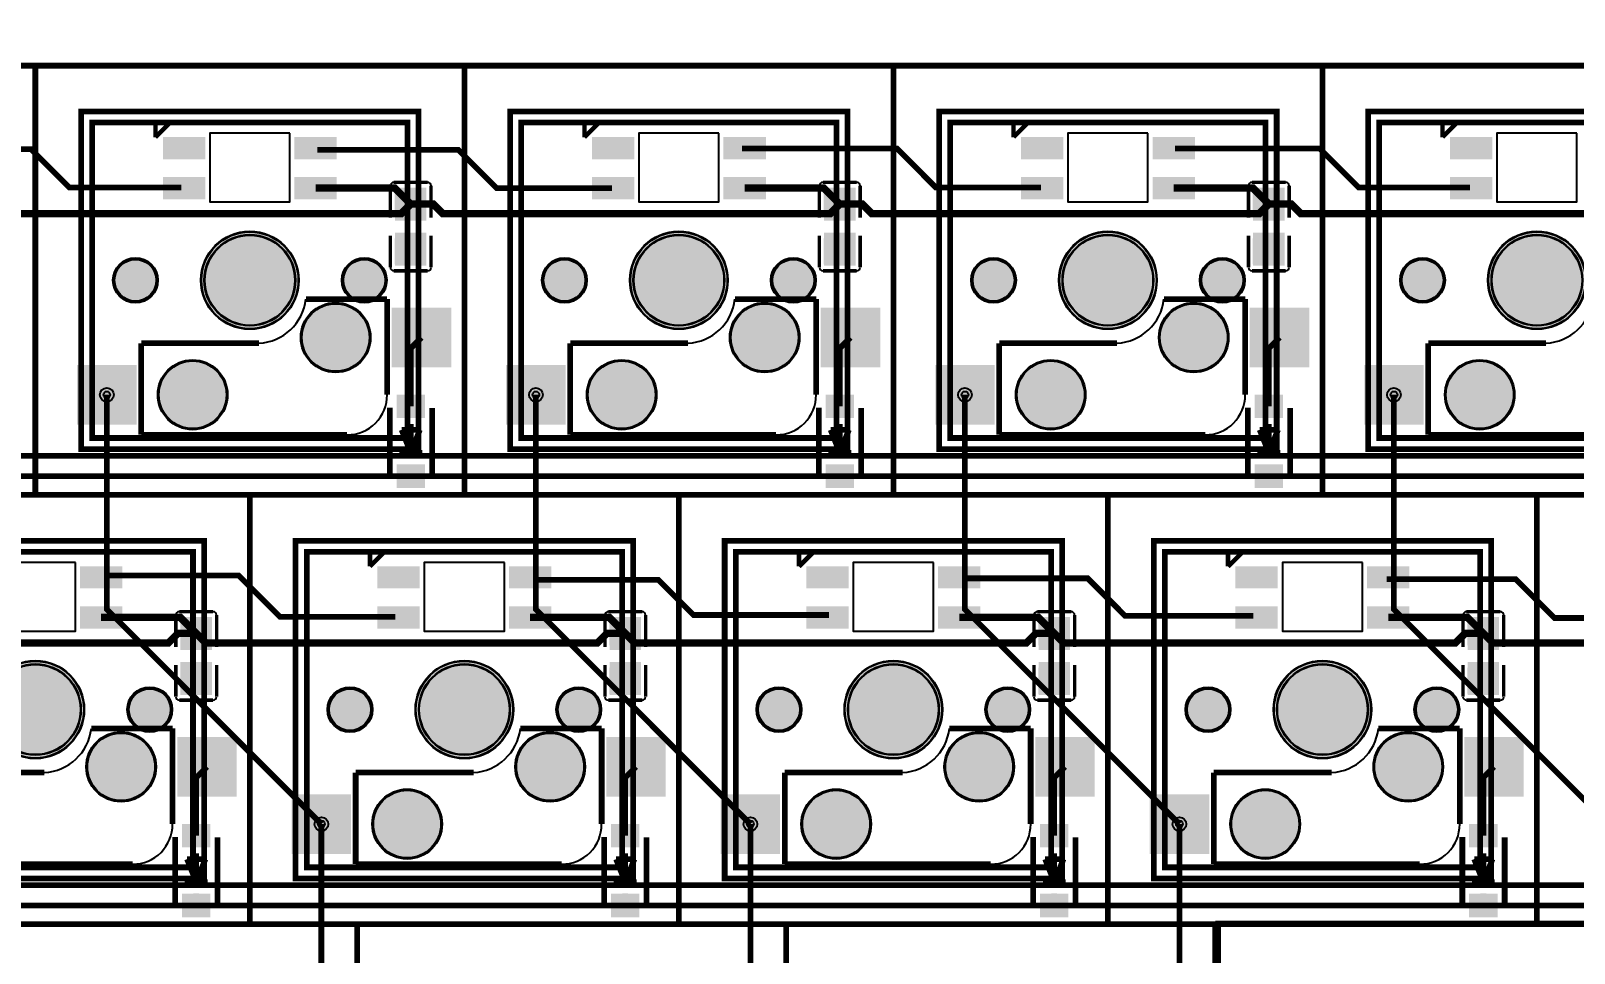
# Model space of a CAD drawing. Header units: millimetres. Extents: x 5 to 310, y -122 to -25.
# Drawn here: x 42.7 to 111.2, y -65.6 to -24.7 of the extents above; entities that cross this region are included whole.
import ezdxf

# ---------------------------------------------------------------- set-up
doc = ezdxf.new("R2010")
doc.units = ezdxf.units.MM
for name, color, linetype, true_color in [('BoardOutLine', 7, 'Continuous', 0xff00ff), ('BottomLayer', 7, 'Continuous', 0x0000ff), ('BottomPasteMaskLayer', 7, 'Continuous', 0x800000), ('BottomSilkLayer', 7, 'Continuous', 0x66cc33), ('BottomSolderMaskLayer', 7, 'Continuous', 0xaa00ff), ('Document', 7, 'Continuous', 0xffffff), ('Hole', 7, 'Continuous', 0x222222), ('Multi-Layer', 7, 'Continuous', 0xc0c0c0), ('TopLayer', 7, 'Continuous', 0xff0000), ('TopSilkLayer', 7, 'Continuous', 0xffcc00), ('TopSolderMaskLayer', 7, 'Continuous', 0x800080)]:
    doc.layers.add(name, color=color, linetype=linetype, true_color=true_color)

msp = doc.modelspace()

# ---------------------------------------------------------------- hatches: boundary and pattern name
at = {"layer": 'BottomLayer'}
for points in [[(48.579, -29.406), (50.357, -29.406), (50.357, -30.295), (48.579, -30.295)], [(54.421, -29.406), (56.199, -29.406), (56.199, -30.295), (54.421, -30.295)], [(67.629, -29.406), (69.407, -29.406), (69.407, -30.295), (67.629, -30.295)], [(73.471, -29.406), (75.249, -29.406), (75.249, -30.295), (73.471, -30.295)], [(86.68, -29.406), (88.458, -29.406), (88.458, -30.295), (86.68, -30.295)], [(92.522, -29.406), (94.3, -29.406), (94.3, -30.295), (92.522, -30.295)], [(105.73, -29.406), (107.508, -29.406), (107.508, -30.295), (105.73, -30.295)], [(48.579, -31.184), (50.357, -31.184), (50.357, -32.073), (48.579, -32.073)], [(54.421, -31.184), (56.199, -31.184), (56.199, -32.073), (54.421, -32.073)], [(67.629, -31.184), (69.407, -31.184), (69.407, -32.073), (67.629, -32.073)], [(73.471, -31.184), (75.249, -31.184), (75.249, -32.073), (73.471, -32.073)], [(86.68, -31.184), (88.458, -31.184), (88.458, -32.073), (86.68, -32.073)], [(92.522, -31.184), (94.3, -31.184), (94.3, -32.073), (92.522, -32.073)], [(105.73, -31.184), (107.508, -31.184), (107.508, -32.073), (105.73, -32.073)], [(60.208, -33.043), (58.858, -33.043), (58.858, -31.633), (60.208, -31.633)], [(79.258, -33.043), (77.908, -33.043), (77.908, -31.633), (79.258, -31.633)], [(98.309, -33.043), (96.959, -33.043), (96.959, -31.633), (98.309, -31.633)], [(60.208, -33.633), (58.858, -33.633), (58.858, -35.043), (60.208, -35.043)], [(79.258, -33.633), (77.908, -33.633), (77.908, -35.043), (79.258, -35.043)], [(98.309, -33.633), (96.959, -33.633), (96.959, -35.043), (98.309, -35.043)], [(58.739, -36.99), (61.279, -36.99), (61.279, -39.53), (58.739, -39.53)], [(77.789, -36.99), (80.329, -36.99), (80.329, -39.53), (77.789, -39.53)], [(96.84, -36.99), (99.38, -36.99), (99.38, -39.53), (96.84, -39.53)], [(44.769, -39.53), (47.309, -39.53), (47.309, -42.07), (44.769, -42.07)], [(63.819, -39.53), (66.359, -39.53), (66.359, -42.07), (63.819, -42.07)], [(82.87, -39.53), (85.41, -39.53), (85.41, -42.07), (82.87, -42.07)], [(101.92, -39.53), (104.46, -39.53), (104.46, -42.07), (101.92, -42.07)], [(60.133, -41.814), (60.133, -40.814), (58.933, -40.814), (58.933, -41.814)], [(79.183, -41.814), (79.183, -40.814), (77.983, -40.814), (77.983, -41.814)], [(98.234, -41.814), (98.234, -40.814), (97.034, -40.814), (97.034, -41.814)], [(60.133, -44.913), (60.133, -43.913), (58.933, -43.913), (58.933, -44.913)], [(79.183, -44.913), (79.183, -43.913), (77.983, -43.913), (77.983, -44.913)], [(98.234, -44.913), (98.234, -43.913), (97.034, -43.913), (97.034, -44.913)], [(44.896, -48.457), (46.674, -48.457), (46.674, -49.346), (44.896, -49.346)], [(58.104, -48.457), (59.882, -48.457), (59.882, -49.346), (58.104, -49.346)], [(63.946, -48.457), (65.724, -48.457), (65.724, -49.346), (63.946, -49.346)], [(77.154, -48.457), (78.932, -48.457), (78.932, -49.346), (77.154, -49.346)], [(82.996, -48.457), (84.774, -48.457), (84.774, -49.346), (82.996, -49.346)], [(96.205, -48.457), (97.983, -48.457), (97.983, -49.346), (96.205, -49.346)], [(102.047, -48.457), (103.825, -48.457), (103.825, -49.346), (102.047, -49.346)], [(44.896, -50.235), (46.674, -50.235), (46.674, -51.124), (44.896, -51.124)], [(50.682, -52.094), (49.332, -52.094), (49.332, -50.684), (50.682, -50.684)], [(58.104, -50.235), (59.882, -50.235), (59.882, -51.124), (58.104, -51.124)], [(63.946, -50.235), (65.724, -50.235), (65.724, -51.124), (63.946, -51.124)], [(69.733, -52.094), (68.383, -52.094), (68.383, -50.684), (69.733, -50.684)], [(77.154, -50.235), (78.932, -50.235), (78.932, -51.124), (77.154, -51.124)], [(82.996, -50.235), (84.774, -50.235), (84.774, -51.124), (82.996, -51.124)], [(88.783, -52.094), (87.433, -52.094), (87.433, -50.684), (88.783, -50.684)], [(96.205, -50.235), (97.983, -50.235), (97.983, -51.124), (96.205, -51.124)], [(102.047, -50.235), (103.825, -50.235), (103.825, -51.124), (102.047, -51.124)], [(107.834, -52.094), (106.484, -52.094), (106.484, -50.684), (107.834, -50.684)], [(50.682, -52.684), (49.332, -52.684), (49.332, -54.094), (50.682, -54.094)], [(69.733, -52.684), (68.383, -52.684), (68.383, -54.094), (69.733, -54.094)], [(88.783, -52.684), (87.433, -52.684), (87.433, -54.094), (88.783, -54.094)], [(107.834, -52.684), (106.484, -52.684), (106.484, -54.094), (107.834, -54.094)], [(49.214, -56.04), (51.754, -56.04), (51.754, -58.58), (49.214, -58.58)], [(68.264, -56.04), (70.804, -56.04), (70.804, -58.58), (68.264, -58.58)], [(87.314, -56.04), (89.854, -56.04), (89.854, -58.58), (87.314, -58.58)], [(106.365, -56.04), (108.905, -56.04), (108.905, -58.58), (106.365, -58.58)], [(54.294, -58.58), (56.834, -58.58), (56.834, -61.12), (54.294, -61.12)], [(73.344, -58.58), (75.884, -58.58), (75.884, -61.12), (73.344, -61.12)], [(92.395, -58.58), (94.935, -58.58), (94.935, -61.12), (92.395, -61.12)], [(50.607, -60.864), (50.607, -59.864), (49.407, -59.864), (49.407, -60.864)], [(69.658, -60.864), (69.658, -59.864), (68.458, -59.864), (68.458, -60.864)], [(88.708, -60.864), (88.708, -59.864), (87.508, -59.864), (87.508, -60.864)], [(107.759, -60.864), (107.759, -59.864), (106.559, -59.864), (106.559, -60.864)], [(50.607, -63.964), (50.607, -62.964), (49.407, -62.964), (49.407, -63.964)], [(69.658, -63.964), (69.658, -62.964), (68.458, -62.964), (68.458, -63.964)], [(88.708, -63.964), (88.708, -62.964), (87.508, -62.964), (87.508, -63.964)], [(107.759, -63.964), (107.759, -62.964), (106.559, -62.964), (106.559, -63.964)]]:
    msp.add_hatch(color=256, dxfattribs=at).paths.add_polyline_path(points)
at = {"layer": 'BottomPasteMaskLayer'}
for points in [[(48.579, -29.406), (50.357, -29.406), (50.357, -30.295), (48.579, -30.295)], [(54.421, -29.406), (56.199, -29.406), (56.199, -30.295), (54.421, -30.295)], [(67.629, -29.406), (69.407, -29.406), (69.407, -30.295), (67.629, -30.295)], [(73.471, -29.406), (75.249, -29.406), (75.249, -30.295), (73.471, -30.295)], [(86.68, -29.406), (88.458, -29.406), (88.458, -30.295), (86.68, -30.295)], [(92.522, -29.406), (94.3, -29.406), (94.3, -30.295), (92.522, -30.295)], [(105.73, -29.406), (107.508, -29.406), (107.508, -30.295), (105.73, -30.295)], [(48.579, -31.184), (50.357, -31.184), (50.357, -32.073), (48.579, -32.073)], [(54.421, -31.184), (56.199, -31.184), (56.199, -32.073), (54.421, -32.073)], [(67.629, -31.184), (69.407, -31.184), (69.407, -32.073), (67.629, -32.073)], [(73.471, -31.184), (75.249, -31.184), (75.249, -32.073), (73.471, -32.073)], [(86.68, -31.184), (88.458, -31.184), (88.458, -32.073), (86.68, -32.073)], [(92.522, -31.184), (94.3, -31.184), (94.3, -32.073), (92.522, -32.073)], [(105.73, -31.184), (107.508, -31.184), (107.508, -32.073), (105.73, -32.073)], [(60.153, -31.663), (58.873, -31.663), (58.823, -31.713), (58.823, -32.863), (58.873, -32.913), (59.283, -32.918), (59.283, -32.468), (59.733, -32.468), (59.733, -32.908), (60.153, -32.913), (60.203, -32.863), (60.203, -31.713)], [(79.203, -31.663), (77.923, -31.663), (77.873, -31.713), (77.873, -32.863), (77.923, -32.913), (78.333, -32.918), (78.333, -32.468), (78.783, -32.468), (78.783, -32.908), (79.203, -32.913), (79.253, -32.863), (79.253, -31.713)], [(98.253, -31.663), (96.974, -31.663), (96.923, -31.713), (96.923, -32.863), (96.974, -32.913), (97.384, -32.918), (97.384, -32.468), (97.834, -32.468), (97.834, -32.908), (98.253, -32.913), (98.304, -32.863), (98.304, -31.713)], [(60.153, -33.813), (59.733, -33.813), (59.733, -34.258), (59.283, -34.258), (59.283, -33.818), (58.873, -33.813), (58.823, -33.863), (58.823, -35.013), (58.873, -35.063), (60.153, -35.063), (60.203, -35.013), (60.203, -33.863)], [(79.203, -33.813), (78.783, -33.813), (78.783, -34.258), (78.333, -34.258), (78.333, -33.818), (77.923, -33.813), (77.873, -33.863), (77.873, -35.013), (77.923, -35.063), (79.203, -35.063), (79.253, -35.013), (79.253, -33.863)], [(98.253, -33.813), (97.834, -33.813), (97.834, -34.258), (97.384, -34.258), (97.384, -33.818), (96.974, -33.813), (96.923, -33.863), (96.923, -35.013), (96.974, -35.063), (98.253, -35.063), (98.304, -35.013), (98.304, -33.863)], [(58.739, -36.99), (61.279, -36.99), (61.279, -39.53), (58.739, -39.53)], [(77.789, -36.99), (80.329, -36.99), (80.329, -39.53), (77.789, -39.53)], [(96.84, -36.99), (99.38, -36.99), (99.38, -39.53), (96.84, -39.53)], [(44.769, -39.53), (47.309, -39.53), (47.309, -42.07), (44.769, -42.07)], [(63.819, -39.53), (66.359, -39.53), (66.359, -42.07), (63.819, -42.07)], [(82.87, -39.53), (85.41, -39.53), (85.41, -42.07), (82.87, -42.07)], [(101.92, -39.53), (104.46, -39.53), (104.46, -42.07), (101.92, -42.07)], [(60.133, -41.814), (60.133, -40.814), (58.933, -40.814), (58.933, -41.814)], [(79.183, -41.814), (79.183, -40.814), (77.983, -40.814), (77.983, -41.814)], [(98.234, -41.814), (98.234, -40.814), (97.034, -40.814), (97.034, -41.814)], [(60.133, -44.913), (60.133, -43.913), (58.933, -43.913), (58.933, -44.913)], [(79.183, -44.913), (79.183, -43.913), (77.983, -43.913), (77.983, -44.913)], [(98.234, -44.913), (98.234, -43.913), (97.034, -43.913), (97.034, -44.913)], [(44.896, -48.457), (46.674, -48.457), (46.674, -49.346), (44.896, -49.346)], [(58.104, -48.457), (59.882, -48.457), (59.882, -49.346), (58.104, -49.346)], [(63.946, -48.457), (65.724, -48.457), (65.724, -49.346), (63.946, -49.346)], [(77.154, -48.457), (78.932, -48.457), (78.932, -49.346), (77.154, -49.346)], [(82.996, -48.457), (84.774, -48.457), (84.774, -49.346), (82.996, -49.346)], [(96.205, -48.457), (97.983, -48.457), (97.983, -49.346), (96.205, -49.346)], [(102.047, -48.457), (103.825, -48.457), (103.825, -49.346), (102.047, -49.346)], [(44.896, -50.235), (46.674, -50.235), (46.674, -51.124), (44.896, -51.124)], [(58.104, -50.235), (59.882, -50.235), (59.882, -51.124), (58.104, -51.124)], [(63.946, -50.235), (65.724, -50.235), (65.724, -51.124), (63.946, -51.124)], [(77.154, -50.235), (78.932, -50.235), (78.932, -51.124), (77.154, -51.124)], [(82.996, -50.235), (84.774, -50.235), (84.774, -51.124), (82.996, -51.124)], [(96.205, -50.235), (97.983, -50.235), (97.983, -51.124), (96.205, -51.124)], [(102.047, -50.235), (103.825, -50.235), (103.825, -51.124), (102.047, -51.124)], [(50.627, -50.714), (49.347, -50.714), (49.297, -50.764), (49.297, -51.914), (49.347, -51.964), (49.757, -51.969), (49.757, -51.519), (50.207, -51.519), (50.207, -51.959), (50.627, -51.964), (50.677, -51.914), (50.677, -50.764)], [(69.678, -50.714), (68.398, -50.714), (68.348, -50.764), (68.348, -51.914), (68.398, -51.964), (68.808, -51.969), (68.808, -51.519), (69.258, -51.519), (69.258, -51.959), (69.678, -51.964), (69.728, -51.914), (69.728, -50.764)], [(88.728, -50.714), (87.448, -50.714), (87.398, -50.764), (87.398, -51.914), (87.448, -51.964), (87.858, -51.969), (87.858, -51.519), (88.308, -51.519), (88.308, -51.959), (88.728, -51.964), (88.778, -51.914), (88.778, -50.764)], [(107.779, -50.714), (106.499, -50.714), (106.449, -50.764), (106.449, -51.914), (106.499, -51.964), (106.909, -51.969), (106.909, -51.519), (107.359, -51.519), (107.359, -51.959), (107.779, -51.964), (107.829, -51.914), (107.829, -50.764)], [(50.627, -52.864), (50.207, -52.864), (50.207, -53.309), (49.757, -53.309), (49.757, -52.869), (49.347, -52.864), (49.297, -52.914), (49.297, -54.064), (49.347, -54.114), (50.627, -54.114), (50.677, -54.064), (50.677, -52.914)], [(69.678, -52.864), (69.258, -52.864), (69.258, -53.309), (68.808, -53.309), (68.808, -52.869), (68.398, -52.864), (68.348, -52.914), (68.348, -54.064), (68.398, -54.114), (69.678, -54.114), (69.728, -54.064), (69.728, -52.914)], [(88.728, -52.864), (88.308, -52.864), (88.308, -53.309), (87.858, -53.309), (87.858, -52.869), (87.448, -52.864), (87.398, -52.914), (87.398, -54.064), (87.448, -54.114), (88.728, -54.114), (88.778, -54.064), (88.778, -52.914)], [(107.779, -52.864), (107.359, -52.864), (107.359, -53.309), (106.909, -53.309), (106.909, -52.869), (106.499, -52.864), (106.449, -52.914), (106.449, -54.064), (106.499, -54.114), (107.779, -54.114), (107.829, -54.064), (107.829, -52.914)], [(49.214, -56.04), (51.754, -56.04), (51.754, -58.58), (49.214, -58.58)], [(68.264, -56.04), (70.804, -56.04), (70.804, -58.58), (68.264, -58.58)], [(87.314, -56.04), (89.854, -56.04), (89.854, -58.58), (87.314, -58.58)], [(106.365, -56.04), (108.905, -56.04), (108.905, -58.58), (106.365, -58.58)], [(54.294, -58.58), (56.834, -58.58), (56.834, -61.12), (54.294, -61.12)], [(73.344, -58.58), (75.884, -58.58), (75.884, -61.12), (73.344, -61.12)], [(92.395, -58.58), (94.935, -58.58), (94.935, -61.12), (92.395, -61.12)], [(50.607, -60.864), (50.607, -59.864), (49.407, -59.864), (49.407, -60.864)], [(69.658, -60.864), (69.658, -59.864), (68.458, -59.864), (68.458, -60.864)], [(88.708, -60.864), (88.708, -59.864), (87.508, -59.864), (87.508, -60.864)], [(107.759, -60.864), (107.759, -59.864), (106.559, -59.864), (106.559, -60.864)], [(50.607, -63.964), (50.607, -62.964), (49.407, -62.964), (49.407, -63.964)], [(69.658, -63.964), (69.658, -62.964), (68.458, -62.964), (68.458, -63.964)], [(88.708, -63.964), (88.708, -62.964), (87.508, -62.964), (87.508, -63.964)], [(107.759, -63.964), (107.759, -62.964), (106.559, -62.964), (106.559, -63.964)]]:
    msp.add_hatch(color=256, dxfattribs=at).paths.add_polyline_path(points)
at = {"layer": 'BottomSolderMaskLayer'}
for points in [[(48.528, -29.355), (50.408, -29.355), (50.408, -30.346), (48.528, -30.346)], [(54.37, -29.355), (56.25, -29.355), (56.25, -30.346), (54.37, -30.346)], [(67.578, -29.355), (69.458, -29.355), (69.458, -30.346), (67.578, -30.346)], [(73.42, -29.355), (75.3, -29.355), (75.3, -30.346), (73.42, -30.346)], [(86.629, -29.355), (88.508, -29.355), (88.508, -30.346), (86.629, -30.346)], [(92.471, -29.355), (94.35, -29.355), (94.35, -30.346), (92.471, -30.346)], [(105.679, -29.355), (107.559, -29.355), (107.559, -30.346), (105.679, -30.346)], [(48.528, -31.133), (50.408, -31.133), (50.408, -32.124), (48.528, -32.124)], [(54.37, -31.133), (56.25, -31.133), (56.25, -32.124), (54.37, -32.124)], [(67.578, -31.133), (69.458, -31.133), (69.458, -32.124), (67.578, -32.124)], [(73.42, -31.133), (75.3, -31.133), (75.3, -32.124), (73.42, -32.124)], [(86.629, -31.133), (88.508, -31.133), (88.508, -32.124), (86.629, -32.124)], [(92.471, -31.133), (94.35, -31.133), (94.35, -32.124), (92.471, -32.124)], [(105.679, -31.133), (107.559, -31.133), (107.559, -32.124), (105.679, -32.124)], [(60.232, -33.07), (58.833, -33.07), (58.833, -31.607), (60.232, -31.607)], [(79.282, -33.07), (77.884, -33.07), (77.884, -31.607), (79.282, -31.607)], [(98.333, -33.07), (96.934, -33.07), (96.934, -31.607), (98.333, -31.607)], [(50.213, -35.72, 1), (54.564, -35.72, 1)], [(69.264, -35.72, 1), (73.615, -35.72, 1)], [(88.314, -35.72, 1), (92.665, -35.72, 1)], [(107.365, -35.72, 1), (111.715, -35.72, 1)], [(60.232, -33.607), (58.833, -33.607), (58.833, -35.07), (60.232, -35.07)], [(79.282, -33.607), (77.884, -33.607), (77.884, -35.07), (79.282, -35.07)], [(98.333, -33.607), (96.934, -33.607), (96.934, -35.07), (98.333, -35.07)], [(46.308, -35.72, 1), (48.309, -35.72, 1)], [(56.468, -35.72, 1), (58.469, -35.72, 1)], [(65.359, -35.72, 1), (67.36, -35.72, 1)], [(75.519, -35.72, 1), (77.52, -35.72, 1)], [(84.409, -35.72, 1), (86.41, -35.72, 1)], [(94.569, -35.72, 1), (96.57, -35.72, 1)], [(103.46, -35.72, 1), (105.46, -35.72, 1)], [(54.648, -38.26, 1), (57.749, -38.26, 1)], [(58.688, -36.939), (61.33, -36.939), (61.33, -39.58), (58.688, -39.58)], [(73.699, -38.26, 1), (76.8, -38.26, 1)], [(77.738, -36.939), (80.38, -36.939), (80.38, -39.58), (77.738, -39.58)], [(92.749, -38.26, 1), (95.85, -38.26, 1)], [(96.789, -36.939), (99.43, -36.939), (99.43, -39.58), (96.789, -39.58)], [(44.718, -39.479), (47.36, -39.479), (47.36, -42.12), (44.718, -42.12)], [(48.298, -40.8, 1), (51.399, -40.8, 1)], [(63.768, -39.479), (66.41, -39.479), (66.41, -42.12), (63.768, -42.12)], [(67.349, -40.8, 1), (70.45, -40.8, 1)], [(82.819, -39.479), (85.46, -39.479), (85.46, -42.12), (82.819, -42.12)], [(86.399, -40.8, 1), (89.5, -40.8, 1)], [(101.869, -39.479), (104.511, -39.479), (104.511, -42.12), (101.869, -42.12)], [(105.45, -40.8, 1), (108.55, -40.8, 1)], [(60.163, -41.835), (60.163, -40.792), (58.902, -40.792), (58.902, -41.835)], [(79.214, -41.835), (79.214, -40.792), (77.953, -40.792), (77.953, -41.835)], [(98.264, -41.835), (98.264, -40.792), (97.003, -40.792), (97.003, -41.835)], [(60.163, -44.935), (60.163, -43.892), (58.902, -43.892), (58.902, -44.935)], [(79.214, -44.935), (79.214, -43.892), (77.953, -43.892), (77.953, -44.935)], [(98.264, -44.935), (98.264, -43.892), (97.003, -43.892), (97.003, -44.935)], [(44.845, -48.406), (46.724, -48.406), (46.724, -49.396), (44.845, -49.396)], [(58.053, -48.406), (59.933, -48.406), (59.933, -49.396), (58.053, -49.396)], [(63.895, -48.406), (65.775, -48.406), (65.775, -49.396), (63.895, -49.396)], [(77.104, -48.406), (78.983, -48.406), (78.983, -49.396), (77.104, -49.396)], [(82.946, -48.406), (84.825, -48.406), (84.825, -49.396), (82.946, -49.396)], [(96.154, -48.406), (98.034, -48.406), (98.034, -49.396), (96.154, -49.396)], [(101.996, -48.406), (103.876, -48.406), (103.876, -49.396), (101.996, -49.396)], [(44.845, -50.184), (46.724, -50.184), (46.724, -51.174), (44.845, -51.174)], [(50.707, -52.12), (49.308, -52.12), (49.308, -50.657), (50.707, -50.657)], [(58.053, -50.184), (59.933, -50.184), (59.933, -51.174), (58.053, -51.174)], [(63.895, -50.184), (65.775, -50.184), (65.775, -51.174), (63.895, -51.174)], [(69.757, -52.12), (68.359, -52.12), (68.359, -50.657), (69.757, -50.657)], [(77.104, -50.184), (78.983, -50.184), (78.983, -51.174), (77.104, -51.174)], [(82.946, -50.184), (84.825, -50.184), (84.825, -51.174), (82.946, -51.174)], [(88.808, -52.12), (87.409, -52.12), (87.409, -50.657), (88.808, -50.657)], [(96.154, -50.184), (98.034, -50.184), (98.034, -51.174), (96.154, -51.174)], [(101.996, -50.184), (103.876, -50.184), (103.876, -51.174), (101.996, -51.174)], [(107.858, -52.12), (106.459, -52.12), (106.459, -50.657), (107.858, -50.657)], [(40.688, -54.77, 1), (45.039, -54.77, 1)], [(50.707, -52.657), (49.308, -52.657), (49.308, -54.12), (50.707, -54.12)], [(59.738, -54.77, 1), (64.089, -54.77, 1)], [(69.757, -52.657), (68.359, -52.657), (68.359, -54.12), (69.757, -54.12)], [(78.789, -54.77, 1), (83.14, -54.77, 1)], [(88.808, -52.657), (87.409, -52.657), (87.409, -54.12), (88.808, -54.12)], [(97.839, -54.77, 1), (102.19, -54.77, 1)], [(107.858, -52.657), (106.459, -52.657), (106.459, -54.12), (107.858, -54.12)], [(46.943, -54.77, 1), (48.944, -54.77, 1)], [(55.833, -54.77, 1), (57.834, -54.77, 1)], [(65.993, -54.77, 1), (67.994, -54.77, 1)], [(74.884, -54.77, 1), (76.885, -54.77, 1)], [(85.044, -54.77, 1), (87.045, -54.77, 1)], [(93.934, -54.77, 1), (95.935, -54.77, 1)], [(104.094, -54.77, 1), (106.095, -54.77, 1)], [(45.123, -57.31, 1), (48.224, -57.31, 1)], [(49.163, -55.989), (51.804, -55.989), (51.804, -58.631), (49.163, -58.631)], [(64.173, -57.31, 1), (67.274, -57.31, 1)], [(68.213, -55.989), (70.855, -55.989), (70.855, -58.631), (68.213, -58.631)], [(83.224, -57.31, 1), (86.325, -57.31, 1)], [(87.264, -55.989), (89.905, -55.989), (89.905, -58.631), (87.264, -58.631)], [(102.274, -57.31, 1), (105.375, -57.31, 1)], [(106.314, -55.989), (108.956, -55.989), (108.956, -58.631), (106.314, -58.631)], [(54.243, -58.529), (56.885, -58.529), (56.885, -61.171), (54.243, -61.171)], [(57.823, -59.85, 1), (60.924, -59.85, 1)], [(73.294, -58.529), (75.935, -58.529), (75.935, -61.171), (73.294, -61.171)], [(76.874, -59.85, 1), (79.975, -59.85, 1)], [(92.344, -58.529), (94.986, -58.529), (94.986, -61.171), (92.344, -61.171)], [(95.924, -59.85, 1), (99.025, -59.85, 1)], [(50.638, -60.885), (50.638, -59.843), (49.377, -59.843), (49.377, -60.885)], [(69.688, -60.885), (69.688, -59.843), (68.427, -59.843), (68.427, -60.885)], [(88.739, -60.885), (88.739, -59.843), (87.478, -59.843), (87.478, -60.885)], [(107.789, -60.885), (107.789, -59.843), (106.528, -59.843), (106.528, -60.885)], [(50.638, -63.985), (50.638, -62.943), (49.377, -62.943), (49.377, -63.985)], [(69.688, -63.985), (69.688, -62.943), (68.427, -62.943), (68.427, -63.985)], [(88.739, -63.985), (88.739, -62.943), (87.478, -62.943), (87.478, -63.985)], [(107.789, -63.985), (107.789, -62.943), (106.528, -62.943), (106.528, -63.985)]]:
    msp.add_hatch(color=256, dxfattribs=at).paths.add_polyline_path(points)
at = {"layer": 'Document'}
for points in [[(59.66, -41.72), (59.66, -40.831), (59.406, -40.831), (59.406, -41.72)], [(78.71, -41.72), (78.71, -40.831), (78.456, -40.831), (78.456, -41.72)], [(97.761, -41.72), (97.761, -40.831), (97.507, -40.831), (97.507, -41.72)], [(59.096, -41.392), (59.985, -41.392), (59.985, -41.138), (59.096, -41.138)], [(78.147, -41.392), (79.036, -41.392), (79.036, -41.138), (78.147, -41.138)], [(97.197, -41.392), (98.086, -41.392), (98.086, -41.138), (97.197, -41.138)], [(59.66, -44.769), (59.66, -43.88), (59.406, -43.88), (59.406, -44.769)], [(78.71, -44.769), (78.71, -43.88), (78.456, -43.88), (78.456, -44.769)], [(97.761, -44.769), (97.761, -43.88), (97.507, -43.88), (97.507, -44.769)], [(49.571, -60.443), (50.46, -60.443), (50.46, -60.189), (49.571, -60.189)], [(50.134, -60.771), (50.134, -59.882), (49.88, -59.882), (49.88, -60.771)], [(68.621, -60.443), (69.51, -60.443), (69.51, -60.189), (68.621, -60.189)], [(69.185, -60.771), (69.185, -59.882), (68.931, -59.882), (68.931, -60.771)], [(87.672, -60.443), (88.561, -60.443), (88.561, -60.189), (87.672, -60.189)], [(88.235, -60.771), (88.235, -59.882), (87.981, -59.882), (87.981, -60.771)], [(106.722, -60.443), (107.611, -60.443), (107.611, -60.189), (106.722, -60.189)], [(107.286, -60.771), (107.286, -59.882), (107.032, -59.882), (107.032, -60.771)], [(50.134, -63.819), (50.134, -62.93), (49.88, -62.93), (49.88, -63.819)], [(69.185, -63.819), (69.185, -62.93), (68.931, -62.93), (68.931, -63.819)], [(88.235, -63.819), (88.235, -62.93), (87.981, -62.93), (87.981, -63.819)], [(107.286, -63.819), (107.286, -62.93), (107.032, -62.93), (107.032, -63.819)]]:
    msp.add_hatch(color=256, dxfattribs=at).paths.add_polyline_path(points)
at = {"layer": 'Multi-Layer'}
for points in [[(50.239, -35.72, 1), (54.539, -35.72, 1)], [(69.289, -35.72, 1), (73.589, -35.72, 1)], [(88.34, -35.72, 1), (92.64, -35.72, 1)], [(107.39, -35.72, 1), (111.69, -35.72, 1)], [(46.334, -35.72, 1), (48.284, -35.72, 1)], [(56.494, -35.72, 1), (58.444, -35.72, 1)], [(65.384, -35.72, 1), (67.334, -35.72, 1)], [(75.544, -35.72, 1), (77.494, -35.72, 1)], [(84.435, -35.72, 1), (86.385, -35.72, 1)], [(94.595, -35.72, 1), (96.545, -35.72, 1)], [(103.485, -35.72, 1), (105.435, -35.72, 1)], [(54.674, -38.26, 1), (57.724, -38.26, 1)], [(73.724, -38.26, 1), (76.774, -38.26, 1)], [(92.775, -38.26, 1), (95.825, -38.26, 1)], [(48.324, -40.8, 1), (51.374, -40.8, 1)], [(67.374, -40.8, 1), (70.424, -40.8, 1)], [(86.425, -40.8, 1), (89.475, -40.8, 1)], [(105.475, -40.8, 1), (108.525, -40.8, 1)], [(40.714, -54.77, 1), (45.014, -54.77, 1)], [(59.764, -54.77, 1), (64.064, -54.77, 1)], [(78.814, -54.77, 1), (83.114, -54.77, 1)], [(97.865, -54.77, 1), (102.165, -54.77, 1)], [(46.969, -54.77, 1), (48.919, -54.77, 1)], [(55.859, -54.77, 1), (57.809, -54.77, 1)], [(66.019, -54.77, 1), (67.969, -54.77, 1)], [(74.909, -54.77, 1), (76.859, -54.77, 1)], [(85.069, -54.77, 1), (87.019, -54.77, 1)], [(93.96, -54.77, 1), (95.91, -54.77, 1)], [(104.12, -54.77, 1), (106.07, -54.77, 1)], [(45.149, -57.31, 1), (48.199, -57.31, 1)], [(64.199, -57.31, 1), (67.249, -57.31, 1)], [(83.249, -57.31, 1), (86.299, -57.31, 1)], [(102.3, -57.31, 1), (105.35, -57.31, 1)], [(57.849, -59.85, 1), (60.899, -59.85, 1)], [(76.899, -59.85, 1), (79.949, -59.85, 1)], [(95.95, -59.85, 1), (99, -59.85, 1)]]:
    msp.add_hatch(color=256, dxfattribs=at).paths.add_polyline_path(points)
at = {"layer": 'TopSolderMaskLayer'}
for points in [[(50.213, -35.72, 1), (54.564, -35.72, 1)], [(69.264, -35.72, 1), (73.615, -35.72, 1)], [(88.314, -35.72, 1), (92.665, -35.72, 1)], [(107.365, -35.72, 1), (111.715, -35.72, 1)], [(46.308, -35.72, 1), (48.309, -35.72, 1)], [(56.468, -35.72, 1), (58.469, -35.72, 1)], [(65.359, -35.72, 1), (67.36, -35.72, 1)], [(75.519, -35.72, 1), (77.52, -35.72, 1)], [(84.409, -35.72, 1), (86.41, -35.72, 1)], [(94.569, -35.72, 1), (96.57, -35.72, 1)], [(103.46, -35.72, 1), (105.46, -35.72, 1)], [(54.648, -38.26, 1), (57.749, -38.26, 1)], [(73.699, -38.26, 1), (76.8, -38.26, 1)], [(92.749, -38.26, 1), (95.85, -38.26, 1)], [(48.298, -40.8, 1), (51.399, -40.8, 1)], [(67.349, -40.8, 1), (70.45, -40.8, 1)], [(86.399, -40.8, 1), (89.5, -40.8, 1)], [(105.45, -40.8, 1), (108.55, -40.8, 1)], [(40.688, -54.77, 1), (45.039, -54.77, 1)], [(59.738, -54.77, 1), (64.089, -54.77, 1)], [(78.789, -54.77, 1), (83.14, -54.77, 1)], [(97.839, -54.77, 1), (102.19, -54.77, 1)], [(46.943, -54.77, 1), (48.944, -54.77, 1)], [(55.833, -54.77, 1), (57.834, -54.77, 1)], [(65.993, -54.77, 1), (67.994, -54.77, 1)], [(74.884, -54.77, 1), (76.885, -54.77, 1)], [(85.044, -54.77, 1), (87.045, -54.77, 1)], [(93.934, -54.77, 1), (95.935, -54.77, 1)], [(104.094, -54.77, 1), (106.095, -54.77, 1)], [(45.123, -57.31, 1), (48.224, -57.31, 1)], [(64.173, -57.31, 1), (67.274, -57.31, 1)], [(83.224, -57.31, 1), (86.325, -57.31, 1)], [(102.274, -57.31, 1), (105.375, -57.31, 1)], [(57.823, -59.85, 1), (60.924, -59.85, 1)], [(76.874, -59.85, 1), (79.975, -59.85, 1)], [(95.924, -59.85, 1), (99.025, -59.85, 1)]]:
    msp.add_hatch(color=256, dxfattribs=at).paths.add_polyline_path(points)

# ---------------------------------------------------------------- linework, layer by layer
at = {"layer": 'BoardOutLine', "const_width": 0.254}
msp.add_lwpolyline([(4.766, -26.196), (309.566, -26.196), (309.566, -121.445), (4.766, -121.445), (4.766, -26.196)], close=True, dxfattribs=at)
at = {"layer": 'BottomLayer'}
for points, const_width in [([(49.347, -31.603), (44.369, -31.603), (42.667, -29.901), (36.393, -29.901)], 0.254), ([(68.473, -31.628), (63.343, -31.628), (61.641, -29.926), (55.392, -29.926)], 0.254), ([(87.523, -31.603), (82.85, -31.603), (81.123, -29.876), (74.239, -29.876)], 0.254), ([(106.574, -31.603), (101.621, -31.603), (99.893, -29.876), (93.467, -29.876)], 0.254), ([(59.533, -32.338), (58.823, -31.629), (55.31, -31.629)], 0.33), ([(78.583, -32.338), (77.873, -31.629), (74.36, -31.629)], 0.33), ([(97.634, -32.338), (96.924, -31.629), (93.411, -31.629)], 0.33), ([(59.533, -32.338), (59.105, -32.766), (41.91, -32.766), (41.482, -32.338), (40.482, -32.338)], 0.33), ([(78.583, -32.338), (78.155, -32.766), (60.96, -32.766), (60.532, -32.338), (59.533, -32.338)], 0.33), ([(97.634, -32.338), (97.206, -32.766), (80.01, -32.766), (79.582, -32.338), (78.583, -32.338)], 0.33), ([(116.684, -32.338), (116.256, -32.766), (99.06, -32.766), (98.632, -32.338), (97.634, -32.338)], 0.33), ([(60.009, -38.26), (59.533, -38.736), (59.533, -41.314)], 0.254), ([(79.059, -38.26), (78.583, -38.736), (78.583, -41.314)], 0.254), ([(98.11, -38.26), (97.633, -38.736), (97.633, -41.314)], 0.254), ([(280.696, -43.51), (14.681, -43.51)], 0.254), ([(21.432, -44.414), (307.188, -44.414)], 0.254), ([(58.847, -50.648), (53.719, -50.648), (51.885, -48.814), (45.959, -48.814)], 0.254), ([(78.11, -50.572), (72.083, -50.572), (70.523, -49.014), (65.072, -49.014)], 0.254), ([(96.939, -50.605), (91.25, -50.607), (89.591, -48.946), (84.138, -48.946)], 0.254), ([(116.142, -50.706), (110.318, -50.706), (108.59, -48.979), (102.868, -48.979)], 0.254), ([(50.007, -51.389), (49.298, -50.679), (45.785, -50.679)], 0.33), ([(69.058, -51.389), (68.348, -50.679), (64.835, -50.679)], 0.33), ([(88.108, -51.389), (87.398, -50.679), (83.885, -50.679)], 0.33), ([(107.159, -51.389), (106.449, -50.679), (102.936, -50.679)], 0.33), ([(26.194, -51.389), (26.622, -51.816), (48.768, -51.816), (49.195, -51.389), (50.007, -51.389)], 0.33), ([(50.007, -51.389), (50.435, -51.816), (67.818, -51.816), (68.245, -51.389), (69.058, -51.389)], 0.33), ([(69.058, -51.389), (69.485, -51.816), (86.868, -51.816), (87.295, -51.389), (88.108, -51.389)], 0.33), ([(88.108, -51.389), (88.536, -51.816), (105.918, -51.816), (106.346, -51.389), (107.159, -51.389)], 0.33), ([(107.159, -51.389), (107.586, -51.816), (124.968, -51.816), (125.396, -51.389), (126.209, -51.389)], 0.33), ([(50.484, -57.31), (50.007, -57.786), (50.007, -60.364)], 0.254), ([(69.534, -57.31), (69.058, -57.786), (69.058, -60.364)], 0.254), ([(88.584, -57.31), (88.108, -57.786), (88.108, -60.364)], 0.254), ([(107.635, -57.31), (107.159, -57.786), (107.159, -60.364)], 0.254), ([(280.696, -62.561), (17.628, -62.561)], 0.254), ([(307.188, -63.464), (26.194, -63.464)], 0.254)]:
    msp.add_lwpolyline(points, dxfattribs=dict(at, const_width=const_width))
at = {"layer": 'BottomSilkLayer'}
for points, const_width in [([(48.198, -29.37), (48.833, -28.735)], 0.2), ([(48.198, -28.735), (48.833, -28.735)], 0.2), ([(48.198, -29.37), (48.198, -28.735)], 0.2), ([(67.248, -29.37), (67.883, -28.735)], 0.2), ([(67.248, -28.735), (67.883, -28.735)], 0.2), ([(67.248, -29.37), (67.248, -28.735)], 0.2), ([(86.299, -29.37), (86.934, -28.735)], 0.2), ([(86.299, -28.735), (86.934, -28.735)], 0.2), ([(86.299, -29.37), (86.299, -28.735)], 0.2), ([(105.349, -29.37), (105.984, -28.735)], 0.2), ([(105.349, -28.735), (105.984, -28.735)], 0.2), ([(105.349, -29.37), (105.349, -28.735)], 0.2), ([(58.629, -31.527), (58.629, -32.937)], 0.152), ([(60.284, -31.375), (58.781, -31.375)], 0.152), ([(60.436, -32.937), (60.436, -31.527)], 0.152), ([(77.679, -31.527), (77.679, -32.937)], 0.152), ([(79.334, -31.375), (77.832, -31.375)], 0.152), ([(79.487, -32.937), (79.487, -31.527)], 0.152), ([(96.73, -31.527), (96.73, -32.937)], 0.152), ([(98.385, -31.375), (96.882, -31.375)], 0.152), ([(98.537, -32.937), (98.537, -31.527)], 0.152), ([(58.629, -35.149), (58.629, -33.739)], 0.152), ([(60.436, -33.739), (60.436, -35.149)], 0.152), ([(77.679, -35.149), (77.679, -33.739)], 0.152), ([(79.487, -33.739), (79.487, -35.149)], 0.152), ([(96.73, -35.149), (96.73, -33.739)], 0.152), ([(98.537, -33.739), (98.537, -35.149)], 0.152), ([(60.284, -35.302), (58.781, -35.302)], 0.152), ([(79.334, -35.302), (77.832, -35.302)], 0.152), ([(98.385, -35.302), (96.882, -35.302)], 0.152), ([(58.599, -44.37), (58.599, -41.37)], 0.254), ([(60.479, -44.384), (60.479, -41.384)], 0.254), ([(77.65, -44.37), (77.65, -41.37)], 0.254), ([(79.53, -44.384), (79.53, -41.384)], 0.254), ([(96.7, -44.37), (96.7, -41.37)], 0.254), ([(98.58, -44.384), (98.58, -41.384)], 0.254), ([(59.126, -42.355), (59.533, -43.372)], 0.254), ([(59.939, -42.355), (59.126, -42.355)], 0.254), ([(59.533, -43.626), (59.533, -42.101)], 0.254), ([(59.533, -43.372), (59.939, -42.355)], 0.254), ([(78.177, -42.355), (78.583, -43.372)], 0.254), ([(78.989, -42.355), (78.177, -42.355)], 0.254), ([(78.583, -43.626), (78.583, -42.101)], 0.254), ([(78.583, -43.372), (78.989, -42.355)], 0.254), ([(97.227, -42.355), (97.634, -43.372)], 0.254), ([(98.04, -42.355), (97.227, -42.355)], 0.254), ([(97.634, -43.626), (97.634, -42.101)], 0.254), ([(97.634, -43.372), (98.04, -42.355)], 0.254), ([(60.041, -43.372), (59.025, -43.372)], 0.254), ([(79.091, -43.372), (78.075, -43.372)], 0.254), ([(98.142, -43.372), (97.126, -43.372)], 0.254), ([(57.723, -48.42), (58.358, -47.785)], 0.2), ([(57.723, -47.785), (58.358, -47.785)], 0.2), ([(57.723, -48.42), (57.723, -47.785)], 0.2), ([(76.773, -48.42), (77.408, -47.785)], 0.2), ([(76.773, -47.785), (77.408, -47.785)], 0.2), ([(76.773, -48.42), (76.773, -47.785)], 0.2), ([(95.824, -48.42), (96.459, -47.785)], 0.2), ([(95.824, -47.785), (96.459, -47.785)], 0.2), ([(95.824, -48.42), (95.824, -47.785)], 0.2), ([(49.104, -50.578), (49.104, -51.988)], 0.152), ([(50.759, -50.425), (49.256, -50.425)], 0.152), ([(50.911, -51.988), (50.911, -50.578)], 0.152), ([(68.154, -50.578), (68.154, -51.988)], 0.152), ([(69.809, -50.425), (68.307, -50.425)], 0.152), ([(69.961, -51.988), (69.961, -50.578)], 0.152), ([(87.205, -50.578), (87.205, -51.988)], 0.152), ([(88.86, -50.425), (87.357, -50.425)], 0.152), ([(89.012, -51.988), (89.012, -50.578)], 0.152), ([(106.255, -50.578), (106.255, -51.988)], 0.152), ([(107.91, -50.425), (106.408, -50.425)], 0.152), ([(108.062, -51.988), (108.062, -50.578)], 0.152), ([(49.104, -54.2), (49.104, -52.79)], 0.152), ([(50.911, -52.79), (50.911, -54.2)], 0.152), ([(68.154, -54.2), (68.154, -52.79)], 0.152), ([(69.961, -52.79), (69.961, -54.2)], 0.152), ([(87.205, -54.2), (87.205, -52.79)], 0.152), ([(89.012, -52.79), (89.012, -54.2)], 0.152), ([(106.255, -54.2), (106.255, -52.79)], 0.152), ([(108.062, -52.79), (108.062, -54.2)], 0.152), ([(50.759, -54.352), (49.256, -54.352)], 0.152), ([(69.809, -54.352), (68.307, -54.352)], 0.152), ([(88.86, -54.352), (87.357, -54.352)], 0.152), ([(107.91, -54.352), (106.408, -54.352)], 0.152), ([(49.074, -63.421), (49.074, -60.421)], 0.254), ([(68.125, -63.421), (68.125, -60.421)], 0.254), ([(87.175, -63.421), (87.175, -60.421)], 0.254), ([(106.226, -63.421), (106.226, -60.421)], 0.254), ([(50.954, -63.434), (50.954, -60.434)], 0.254), ([(70.004, -63.434), (70.004, -60.434)], 0.254), ([(89.055, -63.434), (89.055, -60.434)], 0.254), ([(108.105, -63.434), (108.105, -60.434)], 0.254), ([(49.601, -61.406), (50.007, -62.422)], 0.254), ([(50.414, -61.406), (49.601, -61.406)], 0.254), ([(50.007, -62.676), (50.007, -61.152)], 0.254), ([(50.007, -62.422), (50.414, -61.406)], 0.254), ([(68.651, -61.406), (69.058, -62.422)], 0.254), ([(69.464, -61.406), (68.651, -61.406)], 0.254), ([(69.058, -62.676), (69.058, -61.152)], 0.254), ([(69.058, -62.422), (69.464, -61.406)], 0.254), ([(87.702, -61.406), (88.108, -62.422)], 0.254), ([(88.515, -61.406), (87.702, -61.406)], 0.254), ([(88.108, -62.676), (88.108, -61.152)], 0.254), ([(88.108, -62.422), (88.515, -61.406)], 0.254), ([(106.752, -61.406), (107.159, -62.422)], 0.254), ([(107.565, -61.406), (106.752, -61.406)], 0.254), ([(107.159, -62.676), (107.159, -61.152)], 0.254), ([(107.159, -62.422), (107.565, -61.406)], 0.254), ([(50.515, -62.422), (49.499, -62.422)], 0.254), ([(69.566, -62.422), (68.55, -62.422)], 0.254), ([(88.616, -62.422), (87.6, -62.422)], 0.254), ([(107.667, -62.422), (106.651, -62.422)], 0.254)]:
    msp.add_lwpolyline(points, dxfattribs=dict(at, const_width=const_width))
for centre, start, end in [((58.781, -31.527), 90, 180), ((60.284, -31.527), 0, 90), ((77.832, -31.527), 90, 180), ((79.334, -31.527), 0, 90), ((96.882, -31.527), 90, 180), ((98.385, -31.527), 0, 90), ((58.781, -35.149), 180, 270), ((60.284, -35.149), 270, 0), ((77.832, -35.149), 180, 270), ((79.334, -35.149), 270, 0), ((96.882, -35.149), 180, 270), ((98.385, -35.149), 270, 0), ((49.256, -50.578), 90, 180), ((50.759, -50.578), 0, 90), ((68.307, -50.578), 90, 180), ((69.809, -50.578), 0, 90), ((87.357, -50.578), 90, 180), ((88.86, -50.578), 0, 90), ((106.408, -50.578), 90, 180), ((107.91, -50.578), 0, 90), ((49.256, -54.2), 180, 270), ((50.759, -54.2), 270, 0), ((68.307, -54.2), 180, 270), ((69.809, -54.2), 270, 0), ((87.357, -54.2), 180, 270), ((88.86, -54.2), 270, 0), ((106.408, -54.2), 180, 270), ((107.91, -54.2), 270, 0)]:
    msp.add_arc(centre, 0.152, start, end, dxfattribs=at)
at = {"layer": 'BottomSolderMaskLayer'}
for centre, radius in [((52.389, -35.72), 2.175), ((71.439, -35.72), 2.175), ((90.49, -35.72), 2.175), ((109.54, -35.72), 2.175), ((52.389, -35.72), 2.024), ((71.439, -35.72), 2.024), ((90.49, -35.72), 2.024), ((109.54, -35.72), 2.024), ((47.309, -35.72), 1), ((47.309, -35.72), 0.949), ((57.469, -35.72), 1), ((57.469, -35.72), 0.949), ((66.359, -35.72), 1), ((66.359, -35.72), 0.949), ((76.519, -35.72), 1), ((76.519, -35.72), 0.949), ((85.41, -35.72), 1), ((85.41, -35.72), 0.949), ((95.57, -35.72), 1), ((95.57, -35.72), 0.949), ((104.46, -35.72), 1), ((104.46, -35.72), 0.949), ((56.199, -38.26), 1.55), ((56.199, -38.26), 1.525), ((75.249, -38.26), 1.55), ((75.249, -38.26), 1.525), ((94.3, -38.26), 1.55), ((94.3, -38.26), 1.525), ((49.849, -40.8), 1.55), ((49.849, -40.8), 1.525), ((68.899, -40.8), 1.55), ((68.899, -40.8), 1.525), ((87.95, -40.8), 1.55), ((87.95, -40.8), 1.525), ((107, -40.8), 1.55), ((107, -40.8), 1.525), ((42.864, -54.77), 2.175), ((42.864, -54.77), 2.024), ((61.914, -54.77), 2.175), ((61.914, -54.77), 2.024), ((80.964, -54.77), 2.175), ((80.964, -54.77), 2.024), ((100.015, -54.77), 2.175), ((100.015, -54.77), 2.024), ((47.944, -54.77), 1), ((47.944, -54.77), 0.949), ((56.834, -54.77), 1), ((56.834, -54.77), 0.949), ((66.994, -54.77), 1), ((66.994, -54.77), 0.949), ((75.884, -54.77), 1), ((75.884, -54.77), 0.949), ((86.044, -54.77), 1), ((86.044, -54.77), 0.949), ((94.935, -54.77), 1), ((94.935, -54.77), 0.949), ((105.095, -54.77), 1), ((105.095, -54.77), 0.949), ((46.674, -57.31), 1.55), ((46.674, -57.31), 1.525), ((65.724, -57.31), 1.55), ((65.724, -57.31), 1.525), ((84.774, -57.31), 1.55), ((84.774, -57.31), 1.525), ((103.825, -57.31), 1.55), ((103.825, -57.31), 1.525), ((59.374, -59.85), 1.55), ((59.374, -59.85), 1.525), ((78.424, -59.85), 1.55), ((78.424, -59.85), 1.525), ((97.475, -59.85), 1.55), ((97.475, -59.85), 1.525)]:
    msp.add_circle(centre, radius, dxfattribs=at)
at = {"layer": 'Document', "const_width": 0.254}
for points in [[(42.863, -45.245), (23.813, -45.245), (23.813, -26.195), (42.863, -26.195)], [(42.863, -26.195), (42.863, -45.245)], [(61.914, -45.245), (42.864, -45.245), (42.864, -26.195), (61.914, -26.195)], [(61.914, -26.195), (61.914, -45.245)], [(80.964, -45.245), (61.914, -45.245), (61.914, -26.195), (80.964, -26.195)], [(80.964, -26.195), (80.964, -45.245)], [(100.015, -45.245), (80.965, -45.245), (80.965, -26.195), (100.015, -26.195)], [(100.015, -26.195), (100.015, -45.245)], [(119.065, -45.245), (100.015, -45.245), (100.015, -26.195), (119.065, -26.195)], [(54.878, -36.558), (58.485, -36.558)], [(58.485, -36.558), (58.485, -40.8)], [(73.928, -36.558), (77.535, -36.558)], [(77.535, -36.558), (77.535, -40.8)], [(92.979, -36.558), (96.586, -36.558)], [(96.586, -36.558), (96.586, -40.8)], [(47.563, -38.514), (47.563, -42.578)], [(47.563, -38.514), (52.795, -38.514)], [(66.613, -38.514), (66.613, -42.578)], [(66.613, -38.514), (71.846, -38.514)], [(85.664, -38.514), (85.664, -42.578)], [(85.664, -38.514), (90.896, -38.514)], [(104.714, -38.514), (104.714, -42.578)], [(104.714, -38.514), (109.946, -38.514)], [(56.707, -42.578), (47.563, -42.578)], [(75.757, -42.578), (66.613, -42.578)], [(94.808, -42.578), (85.664, -42.578)], [(113.858, -42.578), (104.714, -42.578)], [(52.389, -64.295), (33.338, -64.295), (33.338, -45.245), (52.389, -45.245)], [(71.439, -64.295), (52.389, -64.295), (52.389, -45.245), (71.439, -45.245)], [(52.389, -45.245), (52.389, -64.295)], [(90.489, -64.295), (71.439, -64.295), (71.439, -45.245), (90.489, -45.245)], [(71.439, -45.245), (71.439, -64.295)], [(90.489, -45.245), (90.489, -64.295)], [(109.54, -64.295), (90.49, -64.295), (90.49, -45.245), (109.54, -45.245)], [(128.59, -64.295), (109.54, -64.295), (109.54, -45.245), (128.59, -45.245)], [(109.54, -45.245), (109.54, -64.295)], [(45.353, -55.608), (48.96, -55.608)], [(48.96, -55.608), (48.96, -59.85)], [(64.403, -55.608), (68.01, -55.608)], [(68.01, -55.608), (68.01, -59.85)], [(83.454, -55.608), (87.06, -55.608)], [(87.06, -55.608), (87.06, -59.85)], [(102.504, -55.608), (106.111, -55.608)], [(106.111, -55.608), (106.111, -59.85)], [(38.037, -57.564), (43.27, -57.564)], [(57.088, -57.564), (57.088, -61.628)], [(57.088, -57.564), (62.32, -57.564)], [(76.138, -57.564), (76.138, -61.628)], [(76.138, -57.564), (81.371, -57.564)], [(95.189, -57.564), (95.189, -61.628)], [(95.189, -57.564), (100.421, -57.564)], [(47.182, -61.628), (38.038, -61.628)], [(66.232, -61.628), (57.088, -61.628)], [(85.282, -61.628), (76.138, -61.628)], [(104.333, -61.628), (95.189, -61.628)], [(57.151, -83.345), (38.101, -83.345), (38.101, -64.295), (57.151, -64.295)], [(57.151, -64.295), (57.151, -83.345)], [(76.202, -83.345), (57.152, -83.345), (57.152, -64.295), (76.202, -64.295)], [(95.252, -83.345), (76.202, -83.345), (76.202, -64.295), (95.252, -64.295)], [(76.202, -64.295), (76.202, -83.345)], [(95.252, -64.295), (95.252, -83.345)], [(114.438, -83.312), (95.388, -83.312), (95.388, -64.262), (114.438, -64.262)]]:
    msp.add_lwpolyline(points, dxfattribs=at)
for points in [[(59.882, -43.213), (59.882, -28.227), (44.896, -28.227), (44.896, -43.213), (59.882, -43.213)], [(78.932, -43.213), (78.932, -28.227), (63.946, -28.227), (63.946, -43.213), (78.932, -43.213)], [(97.983, -43.213), (97.983, -28.227), (82.997, -28.227), (82.997, -43.213), (97.983, -43.213)], [(117.033, -43.213), (117.033, -28.227), (102.047, -28.227), (102.047, -43.213), (117.033, -43.213)], [(50.357, -62.263), (50.357, -47.277), (35.37, -47.277), (35.37, -62.263), (50.357, -62.263)], [(69.407, -62.263), (69.407, -47.277), (54.421, -47.277), (54.421, -62.263), (69.407, -62.263)], [(88.457, -62.263), (88.457, -47.277), (73.471, -47.277), (73.471, -62.263), (88.457, -62.263)], [(107.508, -62.263), (107.508, -47.277), (92.522, -47.277), (92.522, -62.263), (107.508, -62.263)]]:
    msp.add_lwpolyline(points, close=True, dxfattribs=at)
at = {"layer": 'Document'}
for centre, radius, start, end in [((52.674, -36.298), 2.219, 273.12162, 353.27606), ((71.725, -36.298), 2.219, 273.12162, 353.27606), ((90.775, -36.298), 2.219, 273.12162, 353.27606), ((109.826, -36.298), 2.219, 273.12162, 353.27606), ((56.715, -40.808), 1.769, 270, 0.27868), ((75.766, -40.808), 1.769, 270, 0.27868), ((94.816, -40.808), 1.769, 270, 0.27868), ((43.149, -55.348), 2.219, 273.12162, 353.27606), ((62.199, -55.348), 2.219, 273.12162, 353.27606), ((81.25, -55.348), 2.219, 273.12162, 353.27606), ((100.3, -55.348), 2.219, 273.12162, 353.27606), ((47.19, -59.859), 1.769, 270, 0.27868), ((66.241, -59.859), 1.769, 270, 0.27868), ((85.291, -59.859), 1.769, 270, 0.27868), ((104.341, -59.859), 1.769, 270, 0.27868)]:
    msp.add_arc(centre, radius, start, end, dxfattribs=at)
at = {"layer": 'Hole'}
for centre in [(46.039, -40.8), (65.089, -40.8), (84.14, -40.8), (103.19, -40.8), (55.564, -59.85), (74.614, -59.85), (93.665, -59.85)]:
    msp.add_circle(centre, 0.152, dxfattribs=at)
at = {"layer": 'Multi-Layer'}
for points in [[(54.165, -29.188), (50.609, -29.188), (50.609, -32.244), (54.165, -32.244)], [(73.216, -29.188), (69.66, -29.188), (69.66, -32.244), (73.216, -32.244)], [(92.266, -29.188), (88.71, -29.188), (88.71, -32.244), (92.266, -32.244)], [(111.317, -29.188), (107.761, -29.188), (107.761, -32.244), (111.317, -32.244)], [(44.64, -48.238), (41.084, -48.238), (41.084, -51.294), (44.64, -51.294)], [(63.691, -48.238), (60.134, -48.238), (60.134, -51.294), (63.691, -51.294)], [(82.741, -48.238), (79.185, -48.238), (79.185, -51.294), (82.741, -51.294)], [(101.791, -48.238), (98.235, -48.238), (98.235, -51.294), (101.791, -51.294)]]:
    msp.add_lwpolyline(points, close=True, dxfattribs=at)
for centre, radius in [((52.389, -35.72), 2.15), ((71.439, -35.72), 2.15), ((90.49, -35.72), 2.15), ((109.54, -35.72), 2.15), ((52.389, -35.72), 2), ((71.439, -35.72), 2), ((90.49, -35.72), 2), ((109.54, -35.72), 2), ((47.309, -35.72), 0.975), ((47.309, -35.72), 0.925), ((57.469, -35.72), 0.975), ((57.469, -35.72), 0.925), ((66.359, -35.72), 0.975), ((66.359, -35.72), 0.925), ((76.519, -35.72), 0.975), ((76.519, -35.72), 0.925), ((85.41, -35.72), 0.975), ((85.41, -35.72), 0.925), ((95.57, -35.72), 0.975), ((95.57, -35.72), 0.925), ((104.46, -35.72), 0.975), ((104.46, -35.72), 0.925), ((56.199, -38.26), 1.525), ((56.199, -38.26), 1.5), ((75.249, -38.26), 1.525), ((75.249, -38.26), 1.5), ((94.3, -38.26), 1.525), ((94.3, -38.26), 1.5), ((49.849, -40.8), 1.525), ((49.849, -40.8), 1.5), ((68.899, -40.8), 1.525), ((68.899, -40.8), 1.5), ((87.95, -40.8), 1.525), ((87.95, -40.8), 1.5), ((107, -40.8), 1.525), ((107, -40.8), 1.5), ((46.039, -40.8), 0.305), ((65.089, -40.8), 0.305), ((84.14, -40.8), 0.305), ((103.19, -40.8), 0.305), ((42.864, -54.77), 2.15), ((61.914, -54.77), 2.15), ((80.964, -54.77), 2.15), ((100.015, -54.77), 2.15), ((42.864, -54.77), 2), ((61.914, -54.77), 2), ((80.964, -54.77), 2), ((100.015, -54.77), 2), ((47.944, -54.77), 0.975), ((47.944, -54.77), 0.925), ((56.834, -54.77), 0.975), ((56.834, -54.77), 0.925), ((66.994, -54.77), 0.975), ((66.994, -54.77), 0.925), ((75.884, -54.77), 0.975), ((75.884, -54.77), 0.925), ((86.044, -54.77), 0.975), ((86.044, -54.77), 0.925), ((94.935, -54.77), 0.975), ((94.935, -54.77), 0.925), ((105.095, -54.77), 0.975), ((105.095, -54.77), 0.925), ((46.674, -57.31), 1.525), ((46.674, -57.31), 1.5), ((65.724, -57.31), 1.525), ((65.724, -57.31), 1.5), ((84.774, -57.31), 1.525), ((84.774, -57.31), 1.5), ((103.825, -57.31), 1.525), ((103.825, -57.31), 1.5), ((59.374, -59.85), 1.525), ((59.374, -59.85), 1.5), ((78.424, -59.85), 1.525), ((78.424, -59.85), 1.5), ((97.475, -59.85), 1.525), ((97.475, -59.85), 1.5), ((55.564, -59.85), 0.305), ((74.614, -59.85), 0.305), ((93.665, -59.85), 0.305)]:
    msp.add_circle(centre, radius, dxfattribs=at)
at = {"layer": 'TopLayer', "const_width": 0.254}
for points in [[(46.039, -40.8), (46.039, -50.325), (55.564, -59.85)], [(65.089, -40.8), (65.089, -50.325), (74.614, -59.85)], [(84.14, -40.8), (84.14, -50.325), (93.665, -59.85)], [(103.19, -40.8), (103.19, -50.325), (112.715, -59.85)], [(55.564, -59.85), (55.564, -74.138), (60.327, -78.9)], [(74.614, -59.85), (74.614, -74.138), (79.377, -78.9)], [(93.665, -59.85), (93.665, -73.969), (98.563, -78.867)]]:
    msp.add_lwpolyline(points, dxfattribs=at)
at = {"layer": 'TopSilkLayer', "const_width": 0.254}
for points in [[(45.391, -28.72), (59.39, -28.72), (59.39, -42.719), (45.391, -42.719), (45.391, -28.72)], [(64.441, -28.72), (78.44, -28.72), (78.44, -42.719), (64.441, -42.719), (64.441, -28.72)], [(83.491, -28.72), (97.49, -28.72), (97.49, -42.719), (83.491, -42.719), (83.491, -28.72)], [(102.539, -28.72), (116.54, -28.72), (116.54, -42.719), (102.539, -42.719), (102.539, -28.72)], [(35.866, -47.77), (49.865, -47.77), (49.865, -61.769), (35.866, -61.769), (35.866, -47.77)], [(54.916, -47.77), (68.915, -47.77), (68.915, -61.769), (54.916, -61.769), (54.916, -47.77)], [(73.966, -47.77), (87.965, -47.77), (87.965, -61.769), (73.966, -61.769), (73.966, -47.77)], [(93.016, -47.77), (107.015, -47.77), (107.015, -61.769), (93.016, -61.769), (93.016, -47.77)]]:
    msp.add_lwpolyline(points, close=True, dxfattribs=at)
at = {"layer": 'TopSolderMaskLayer'}
for centre, radius in [((52.389, -35.72), 2.175), ((71.439, -35.72), 2.175), ((90.49, -35.72), 2.175), ((109.54, -35.72), 2.175), ((52.389, -35.72), 2.024), ((71.439, -35.72), 2.024), ((90.49, -35.72), 2.024), ((109.54, -35.72), 2.024), ((47.309, -35.72), 1), ((47.309, -35.72), 0.949), ((57.469, -35.72), 1), ((57.469, -35.72), 0.949), ((66.359, -35.72), 1), ((66.359, -35.72), 0.949), ((76.519, -35.72), 1), ((76.519, -35.72), 0.949), ((85.41, -35.72), 1), ((85.41, -35.72), 0.949), ((95.57, -35.72), 1), ((95.57, -35.72), 0.949), ((104.46, -35.72), 1), ((104.46, -35.72), 0.949), ((56.199, -38.26), 1.55), ((56.199, -38.26), 1.525), ((75.249, -38.26), 1.55), ((75.249, -38.26), 1.525), ((94.3, -38.26), 1.55), ((94.3, -38.26), 1.525), ((49.849, -40.8), 1.55), ((49.849, -40.8), 1.525), ((68.899, -40.8), 1.55), ((68.899, -40.8), 1.525), ((87.95, -40.8), 1.55), ((87.95, -40.8), 1.525), ((107, -40.8), 1.55), ((107, -40.8), 1.525), ((42.864, -54.77), 2.175), ((42.864, -54.77), 2.024), ((61.914, -54.77), 2.175), ((61.914, -54.77), 2.024), ((80.964, -54.77), 2.175), ((80.964, -54.77), 2.024), ((100.015, -54.77), 2.175), ((100.015, -54.77), 2.024), ((47.944, -54.77), 1), ((47.944, -54.77), 0.949), ((56.834, -54.77), 1), ((56.834, -54.77), 0.949), ((66.994, -54.77), 1), ((66.994, -54.77), 0.949), ((75.884, -54.77), 1), ((75.884, -54.77), 0.949), ((86.044, -54.77), 1), ((86.044, -54.77), 0.949), ((94.935, -54.77), 1), ((94.935, -54.77), 0.949), ((105.095, -54.77), 1), ((105.095, -54.77), 0.949), ((46.674, -57.31), 1.55), ((46.674, -57.31), 1.525), ((65.724, -57.31), 1.55), ((65.724, -57.31), 1.525), ((84.774, -57.31), 1.55), ((84.774, -57.31), 1.525), ((103.825, -57.31), 1.55), ((103.825, -57.31), 1.525), ((59.374, -59.85), 1.55), ((59.374, -59.85), 1.525), ((78.424, -59.85), 1.55), ((78.424, -59.85), 1.525), ((97.475, -59.85), 1.55), ((97.475, -59.85), 1.525)]:
    msp.add_circle(centre, radius, dxfattribs=at)

doc.saveas('drawing.dxf')
